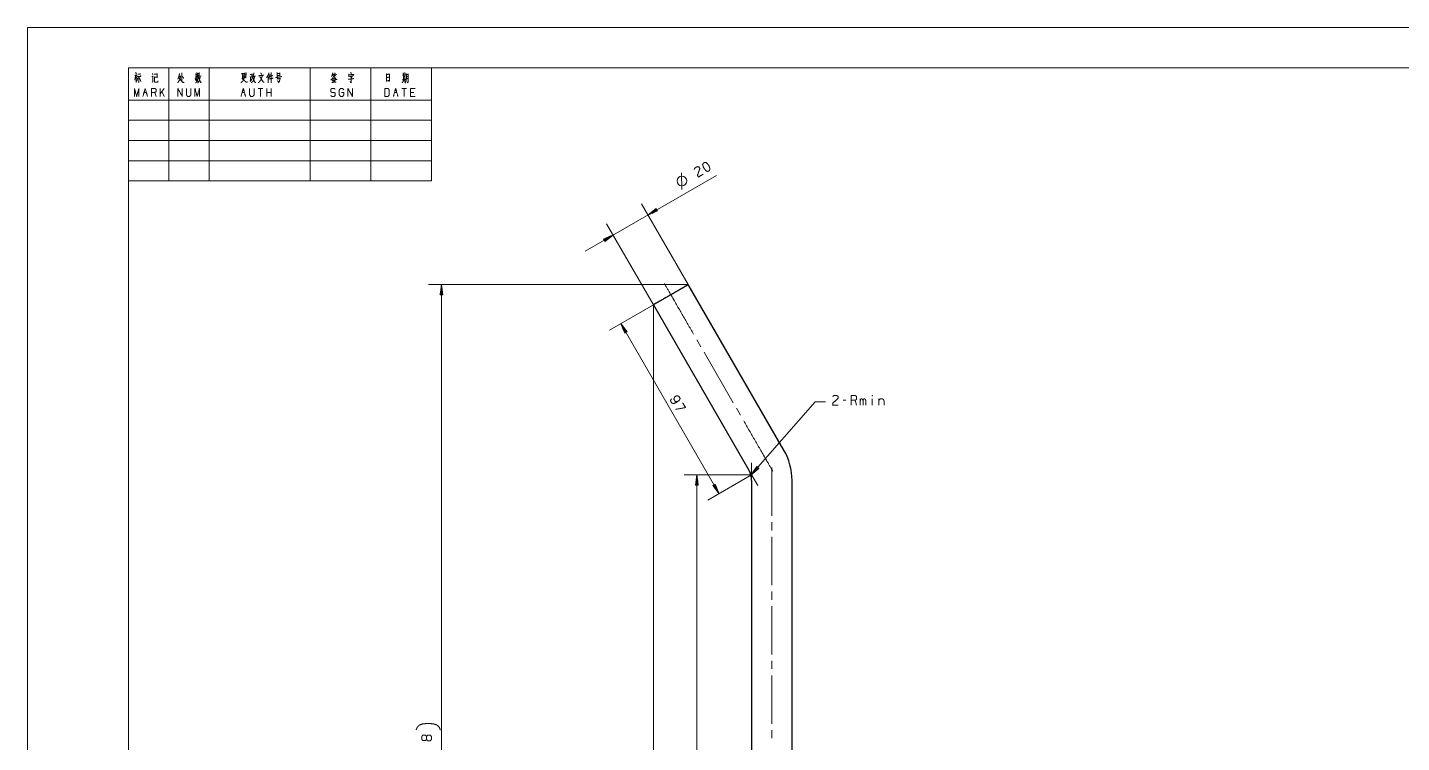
# Model space of a CAD drawing. Header units: millimetres. Extents: x 0 to 594, y 0 to 420.
# Drawn here: x 0 to 340.1, y 242.9 to 420 of the extents above; entities that cross this region are included whole.
import ezdxf

# ---------------------------------------------------------------- set-up
doc = ezdxf.new("R2010")
doc.units = ezdxf.units.MM
doc.layers.add('101', color=7, linetype='Continuous', true_color=0xffffff)

msp = doc.modelspace()

# ---------------------------------------------------------------- linework, layer by layer
at = {"layer": '101', "color": 133, "linetype": 'Continuous', "lineweight": 18}
for p, q in [((594, 420), (0, 420)), ((0, 420), (0, 0)), ((584, 410), (25, 410)), ((25, 410), (100, 410)), ((25, 410), (100, 410)), ((25, 410), (25, 382)), ((25, 410), (25, 10)), ((25, 410), (100, 410)), ((35, 410), (35, 382)), ((45, 410), (45, 382)), ((70, 410), (70, 382)), ((85, 410), (85, 382)), ((100, 410), (100, 382)), ((25, 402), (100, 402)), ((25, 397), (100, 397)), ((25, 392), (100, 392)), ((25, 387), (100, 387)), ((25, 382), (100, 382))]:
    msp.add_line(p, q, dxfattribs=at)
at = {"layer": '101', "color": 72, "linetype": 'Continuous', "lineweight": 18}
for p, q in [((26.56, 408.12), (27.17, 408.12)), ((30.93, 408.63), (31.06, 408.24)), ((41.53, 407.97), (42.32, 408.14)), ((75.44, 408.32), (75.87, 408.39)), ((75.54, 408.3), (75.65, 407.99)), ((76.01, 408.26), (76.54, 408.36)), ((76.17, 408.24), (76.3, 407.91)), ((92.76, 408.18), (93.62, 408.3)), ((26.76, 408.05), (26.54, 406.94)), ((26.88, 407.89), (27.1, 407.41)), ((27.3, 407.54), (27.07, 406.67)), ((27.76, 407.52), (28.07, 406.63)), ((30.85, 406.38), (31.12, 406.83)), ((31.33, 407.83), (31.42, 407.72)), ((33.79, 404.9), (32.82, 403.53)), ((32.82, 402.93), (32.82, 404.9)), ((42.44, 407.91), (42.98, 408.03)), ((53.37, 407.85), (53.89, 407.93)), ((55.11, 406.63), (55.56, 407.18)), ((58.21, 404.9), (57.1, 404.9)), ((57.65, 404.9), (57.65, 402.93)), ((59.22, 402.93), (59.22, 404.9)), ((60.33, 402.93), (60.33, 404.9)), ((76.03, 407.39), (75.56, 407.31)), ((93.8, 404.9), (92.68, 404.9)), ((93.04, 407.83), (93.3, 407.89)), ((93.05, 407.47), (93.28, 407.54)), ((93.24, 404.9), (93.24, 402.93)), ((93.8, 407.81), (94.05, 407.87)), ((28.86, 403.92), (29.41, 403.92)), ((31.81, 402.93), (31.53, 403.92)), ((33.79, 402.93), (33.23, 404.11)), ((53.13, 403.92), (53.69, 403.92)), ((60.33, 403.92), (59.22, 403.92)), ((90.84, 403.92), (91.4, 403.92)), ((95.64, 403.92), (94.81, 403.92)), ((161.97, 379.87), (161.87, 384.03)), ((202.57, 327.67), (201.9, 327.67)), ((205.18, 326.47), (204.84, 327.67)), ((206.11, 326.47), (206.11, 328.05)), ((209.06, 328.05), (209.06, 326.47)), ((210.67, 328.05), (210.67, 326.47))]:
    msp.add_line(p, q, dxfattribs=at)
at = {"layer": '101', "color": 22, "linetype": 'Continuous', "lineweight": 18}
for p, q in [((138.04, 364.61), (170.52, 383.36)), ((163.55, 356.3), (151.99, 376.33)), ((155.61, 375.14), (153.58, 373.58)), ((153.58, 373.58), (155.94, 374.56)), ((155.76, 374.87), (153.73, 373.7)), ((155.79, 374.83), (153.76, 373.65)), ((155.74, 374.92), (154.04, 373.93)), ((155.81, 374.78), (154.12, 373.8)), ((155.71, 374.96), (154.35, 374.17)), ((155.84, 374.74), (154.48, 373.95)), ((155.69, 375), (154.66, 374.41)), ((155.87, 374.7), (154.84, 374.1)), ((155.66, 375.05), (154.97, 374.65)), ((155.89, 374.65), (155.19, 374.25)), ((155.64, 375.09), (155.28, 374.88)), ((155.92, 374.61), (155.55, 374.4)), ((155.61, 375.14), (155.58, 375.12)), ((155.61, 375.14), (155.58, 375.12)), ((155.94, 374.56), (155.61, 375.14)), ((155.94, 374.56), (155.91, 374.55)), ((155.94, 374.56), (155.91, 374.55)), ((154.89, 351.3), (143.33, 371.33)), ((144.92, 368.58), (142.55, 367.6)), ((142.55, 367.6), (142.58, 367.61)), ((142.55, 367.6), (142.58, 367.61)), ((142.55, 367.6), (142.88, 367.02)), ((142.58, 367.55), (142.94, 367.76)), ((142.6, 367.51), (143.3, 367.91)), ((142.63, 367.46), (143.66, 368.06)), ((142.65, 367.42), (144.02, 368.21)), ((142.68, 367.38), (144.38, 368.36)), ((142.7, 367.33), (144.74, 368.5)), ((142.73, 367.29), (144.76, 368.46)), ((142.75, 367.24), (144.45, 368.22)), ((142.78, 367.2), (144.14, 367.99)), ((142.81, 367.16), (143.84, 367.75)), ((142.83, 367.11), (143.53, 367.51)), ((142.86, 367.07), (143.22, 367.28)), ((142.88, 367.02), (144.92, 368.58)), ((142.88, 367.02), (142.91, 367.04)), ((142.88, 367.02), (142.91, 367.04)), ((163.55, 356.3), (99.27, 356.3)), ((102.44, 356.3), (102.11, 353.76)), ((102.11, 353.76), (102.11, 353.79)), ((102.11, 353.76), (102.11, 353.79)), ((102.11, 353.76), (102.77, 353.76)), ((102.16, 353.76), (102.16, 354.18)), ((102.21, 353.76), (102.21, 354.56)), ((102.26, 353.76), (102.26, 354.95)), ((102.31, 353.76), (102.31, 355.34)), ((102.36, 353.76), (102.36, 355.72)), ((102.42, 353.76), (102.42, 356.11)), ((102.77, 353.76), (102.44, 356.3)), ((102.44, 356.3), (102.44, 127.5)), ((102.47, 353.76), (102.47, 356.11)), ((102.52, 353.76), (102.52, 355.72)), ((102.57, 353.76), (102.57, 355.34)), ((102.62, 353.76), (102.62, 354.95)), ((102.67, 353.76), (102.67, 354.56)), ((102.72, 353.76), (102.72, 354.18)), ((102.77, 353.76), (102.77, 353.79)), ((102.77, 353.76), (102.77, 353.79)), ((154.89, 351.3), (144.08, 345.06)), ((154.89, 351.3), (154.89, 98.3)), ((171.16, 304.5), (146.83, 346.65)), ((148.39, 344.61), (146.83, 346.65)), ((146.83, 346.65), (147.81, 344.28)), ((148.08, 344.43), (146.91, 346.47)), ((148.12, 344.46), (146.95, 346.49)), ((148.04, 344.41), (147.06, 346.11)), ((148.17, 344.48), (147.19, 346.18)), ((147.99, 344.38), (147.2, 345.75)), ((147.95, 344.36), (147.35, 345.39)), ((148.21, 344.51), (147.42, 345.87)), ((147.9, 344.33), (147.5, 345.03)), ((147.86, 344.31), (147.65, 344.67)), ((148.26, 344.53), (147.66, 345.57)), ((147.82, 344.28), (147.8, 344.31)), ((147.82, 344.28), (147.8, 344.31)), ((147.81, 344.28), (148.39, 344.61)), ((148.3, 344.56), (147.9, 345.26)), ((148.34, 344.59), (148.13, 344.95)), ((148.39, 344.61), (148.37, 344.64)), ((148.39, 344.61), (148.37, 344.64)), ((194.98, 327.29), (179.05, 309.11)), ((197.52, 327.29), (194.98, 327.29)), ((180.48, 311.24), (179.05, 309.11)), ((179.05, 309.11), (180.98, 310.8)), ((180.71, 311.04), (179.16, 309.28)), ((180.75, 311.01), (179.2, 309.24)), ((180.67, 311.07), (179.38, 309.6)), ((180.78, 310.97), (179.49, 309.5)), ((180.63, 311.11), (179.59, 309.92)), ((180.82, 310.94), (179.78, 309.76)), ((180.59, 311.14), (179.81, 310.25)), ((180.55, 311.17), (180.03, 310.57)), ((180.86, 310.91), (180.08, 310.01)), ((180.52, 311.21), (180.24, 310.89)), ((180.9, 310.87), (180.37, 310.27)), ((180.48, 311.24), (180.46, 311.22)), ((180.48, 311.24), (180.46, 311.22)), ((180.98, 310.8), (180.48, 311.24)), ((180.94, 310.84), (180.66, 310.53)), ((180.98, 310.81), (180.95, 310.78)), ((180.98, 310.81), (180.95, 310.78)), ((179.22, 309.16), (162.51, 309.16)), ((165.69, 309.16), (165.35, 306.62)), ((165.35, 306.62), (166.02, 306.62)), ((165.36, 306.62), (165.36, 306.65)), ((165.36, 306.62), (165.36, 306.65)), ((165.41, 306.62), (165.41, 307.04)), ((165.46, 306.62), (165.46, 307.42)), ((165.51, 306.62), (165.51, 307.81)), ((165.56, 306.62), (165.56, 308.19)), ((165.61, 306.62), (165.61, 308.58)), ((165.66, 306.62), (165.66, 308.97)), ((165.69, 309.16), (165.69, 150)), ((166.02, 306.62), (165.69, 309.16)), ((165.71, 306.62), (165.71, 308.97)), ((165.76, 306.62), (165.76, 308.58)), ((165.82, 306.62), (165.82, 308.19)), ((165.87, 306.62), (165.87, 307.81)), ((165.92, 306.62), (165.92, 307.42)), ((165.97, 306.62), (165.97, 307.04)), ((166.02, 306.62), (166.02, 306.65)), ((166.02, 306.62), (166.02, 306.65)), ((179.22, 309.16), (168.41, 302.92)), ((170.18, 306.87), (169.6, 306.54)), ((169.6, 306.54), (171.16, 304.5)), ((169.61, 306.54), (169.62, 306.51)), ((169.61, 306.54), (169.62, 306.51)), ((169.65, 306.56), (169.86, 306.2)), ((169.69, 306.59), (170.1, 305.89)), ((169.74, 306.62), (170.33, 305.59)), ((169.78, 306.64), (170.57, 305.28)), ((169.83, 306.67), (170.81, 304.97)), ((169.87, 306.69), (171.04, 304.66)), ((169.91, 306.72), (171.09, 304.68)), ((169.96, 306.74), (170.94, 305.04)), ((170, 306.77), (170.79, 305.4)), ((170.05, 306.79), (170.64, 305.76)), ((170.09, 306.82), (170.49, 306.12)), ((170.13, 306.84), (170.34, 306.48)), ((170.18, 306.87), (170.19, 306.84)), ((170.18, 306.87), (170.19, 306.84)), ((171.16, 304.5), (170.18, 306.87))]:
    msp.add_line(p, q, dxfattribs=at)
at = {"layer": '101', "color": 163, "linetype": 'Continuous', "lineweight": 25}
for p, q in [((187.21, 315.32), (163.55, 356.3)), ((154.89, 351.3), (178.55, 310.32)), ((179.22, 307.82), (179.22, 165)), ((189.22, 196.86), (189.22, 307.82))]:
    msp.add_line(p, q, dxfattribs=at)
at = {"layer": '101', "color": 151, "linetype": 'Continuous', "lineweight": 18}
for p, q in [((165.65, 342.67), (166.65, 340.94)), ((167.44, 339.56), (174.66, 327.06)), ((175.46, 325.68), (176.46, 323.95)), ((178.55, 310.32), (180.72, 306.56)), ((179.22, 307.82), (179.22, 312.16)), ((184.22, 297.44), (184.22, 295.43)), ((184.22, 293.84), (184.22, 281.88)), ((184.22, 280.29), (184.22, 278.28)), ((184.22, 276.69), (184.22, 264.73)), ((184.22, 263.14), (184.22, 261.13)), ((184.22, 259.54), (184.22, 247.57)), ((184.22, 245.99), (184.22, 243.98))]:
    msp.add_line(p, q, dxfattribs=at)
at = {"layer": '101', "color": 72, "linetype": 'Continuous', "lineweight": 18}
msp.add_circle((161.95, 381.98), 1.2, dxfattribs=at)
at = {"layer": '101', "color": 163, "linetype": 'Continuous', "lineweight": 25}
for radius in [15, 5]:
    msp.add_arc((174.22, 307.82), radius, 0, 30, dxfattribs=at)
at = {"layer": '101', "color": 72, "linetype": 'Continuous', "lineweight": 18}
for points, knots in [([(26.76, 408.82), (26.87, 408.7), (26.87, 406.36)], [0, 0, 0.064406, 1, 1]), ([(27.29, 408.45), (27.92, 408.45), (27.88, 408.57), (27.83, 408.49)], [0, 0, 0.736242, 0.890347, 1, 1]), ([(31.47, 408.45), (31.4, 408.39), (31.34, 408.45), (32.07, 408.45), (32.07, 408.63), (32.07, 407.54), (32.07, 407.72), (31.42, 407.72), (31.42, 406.58), (31.43, 406.5), (31.55, 406.46), (32.24, 406.46), (32.24, 406.77)], [0, 0, 0.017817, 0.03366, 0.169508, 0.204092, 0.407771, 0.442362, 0.564626, 0.775988, 0.791599, 0.814655, 0.942353, 1, 1]), ([(37.62, 408.59), (37.61, 408.47), (37.54, 408.05), (37.45, 407.76), (37.38, 407.56), (37.29, 407.35), (37.2, 407.18)], [0, 0, 0.084511, 0.368539, 0.57312, 0.721448, 0.873357, 1, 1]), ([(38.17, 408.8), (38.21, 408.7), (38.2, 408.59), (38.18, 406.87), (38.17, 406.98), (38.2, 407.21)], [0, 0, 0.049552, 0.095607, 0.852773, 0.898827, 1, 1]), ([(41.62, 408.55), (41.75, 408.32), (41.78, 408.18)], [0, 0, 0.640221, 1, 1]), ([(41.93, 408.82), (41.96, 408.68), (41.96, 407.54), (41.93, 407.68), (41.96, 407.81)], [0, 0, 0.094651, 0.82363, 0.91828, 1, 1]), ([(42.22, 408.68), (42.22, 408.57), (42.1, 408.1)], [0, 0, 0.174336, 1, 1]), ([(42.53, 408.86), (42.53, 408.74), (42.51, 408.51), (42.47, 408.22), (42.42, 407.91), (42.37, 407.66), (42.29, 407.43), (42.28, 407.37)], [0, 0, 0.081852, 0.232243, 0.425429, 0.632123, 0.800313, 0.957953, 1, 1]), ([(53.63, 408.59), (53.61, 407.93), (53.6, 407.6), (53.59, 407.41), (53.57, 407.31), (53.56, 407.18), (53.51, 407.06), (53.47, 406.96), (53.34, 406.77), (53.19, 406.61), (53.09, 406.54), (52.88, 406.42), (52.84, 406.4)], [0, 0, 0.263781, 0.39576, 0.470168, 0.511774, 0.561574, 0.614015, 0.658781, 0.749609, 0.837597, 0.885288, 0.980674, 1, 1]), ([(52.96, 408.57), (53.01, 408.53), (53.04, 408.55), (54.3, 408.7), (54.26, 408.72), (54.11, 408.68)], [0, 0, 0.045515, 0.068267, 0.872618, 0.903439, 1, 1]), ([(53.19, 408.34), (53.23, 408.16), (53.23, 407.41), (53.22, 407.45), (54.08, 407.6), (54, 407.6), (54.08, 408.39), (54.11, 408.32), (54.07, 408.28), (53.23, 408.18)], [0, 0, 0.051657, 0.252797, 0.264655, 0.500968, 0.524668, 0.738296, 0.756835, 0.773119, 1, 1]), ([(55.08, 408.32), (55.66, 408.43), (55.6, 408.49), (55.53, 407.76), (55.6, 407.76), (55.17, 407.68), (55.14, 407.87), (55.17, 407.64), (55.15, 406.71)], [0, 0, 0.181367, 0.207402, 0.429562, 0.451886, 0.588195, 0.645737, 0.715778, 1, 1]), ([(56.04, 408.8), (56.01, 408.55), (55.93, 408.22), (55.81, 407.87), (55.72, 407.64), (55.66, 407.47), (55.6, 407.33)], [0, 0, 0.162468, 0.38501, 0.62589, 0.784405, 0.898495, 1, 1]), ([(58.08, 408.07), (58.08, 407.95), (58, 407.66), (57.93, 407.43), (57.84, 407.18), (57.71, 406.98), (57.7, 406.94), (57.61, 406.83), (57.51, 406.69), (57.37, 406.56), (57.26, 406.44), (57.13, 406.34)], [0, 0, 0.060656, 0.206644, 0.323462, 0.452151, 0.571984, 0.593423, 0.659723, 0.746397, 0.834814, 0.918176, 1, 1]), ([(57.21, 408.03), (58.49, 408.18), (58.4, 408.2), (58.31, 408.16)], [0, 0, 0.872483, 0.933909, 1, 1]), ([(57.76, 408.78), (57.86, 408.59), (57.9, 408.47), (57.93, 408.34)], [0, 0, 0.450463, 0.729648, 1, 1]), ([(59.74, 408.74), (59.67, 408.47), (59.57, 408.22), (59.45, 407.99), (59.34, 407.81), (59.19, 407.6)], [0, 0, 0.218379, 0.42875, 0.629232, 0.801507, 1, 1]), ([(59.57, 408.16), (59.58, 406.92), (59.58, 406.32), (59.57, 406.44), (59.58, 406.67)], [0, 0, 0.565701, 0.839109, 0.896079, 1, 1]), ([(59.99, 408.47), (59.95, 408.14), (59.89, 407.85), (59.83, 407.64), (59.79, 407.52)], [0, 0, 0.342096, 0.644844, 0.865119, 1, 1]), ([(59.99, 407.89), (60.67, 408.07), (60.59, 408.07), (60.48, 408.01)], [0, 0, 0.772504, 0.853435, 1, 1]), ([(60.27, 408.82), (60.32, 408.74), (60.29, 408.78), (60.3, 406.29), (60.29, 406.48), (60.3, 406.79)], [0, 0, 0.029981, 0.046195, 0.84079, 0.900562, 1, 1]), ([(61.76, 408.82), (61.82, 408.57), (61.82, 407.85), (61.82, 408.03), (62.53, 408.14), (62.41, 408.14), (62.44, 408.65), (62.45, 408.74), (62.48, 408.68), (62.38, 408.65), (61.82, 408.57)], [0, 0, 0.076621, 0.294125, 0.350049, 0.563216, 0.598365, 0.753974, 0.779219, 0.799828, 0.831204, 1, 1]), ([(75.56, 408.74), (75.54, 408.59), (75.43, 408.28), (75.32, 408.03), (75.21, 407.83)], [0, 0, 0.148004, 0.485247, 0.758325, 1, 1]), ([(76.1, 408.74), (76.11, 408.63), (75.94, 408.05)], [0, 0, 0.147214, 1, 1]), ([(79.54, 408.49), (79.54, 408.26), (79.52, 408.1), (79.49, 407.97), (79.46, 407.87)], [0, 0, 0.361961, 0.626178, 0.82906, 1, 1]), ([(79.54, 408.24), (80.77, 408.39), (80.75, 408.43), (80.56, 408.01)], [0, 0, 0.712489, 0.737753, 1, 1]), ([(79.98, 408.84), (80.08, 408.72), (80.12, 408.61), (80.15, 408.45)], [0, 0, 0.364582, 0.619227, 1, 1]), ([(88.81, 408.55), (88.84, 408.34), (88.85, 407.89), (88.87, 407.41), (88.87, 407.02), (88.87, 406.58), (88.87, 406.73), (89.44, 406.85), (89.55, 406.71), (89.58, 406.89), (89.58, 407.14), (89.6, 407.62), (89.61, 408.12), (89.61, 408.53), (89.63, 408.47), (88.85, 408.32)], [0, 0, 0.037589, 0.11951, 0.205161, 0.275875, 0.354037, 0.380091, 0.485119, 0.518615, 0.552521, 0.597188, 0.682831, 0.772197, 0.846642, 0.85812, 1, 1]), ([(92.99, 408.74), (93.02, 408.61), (93.02, 407.06)], [0, 0, 0.075966, 1, 1]), ([(93.4, 408.86), (93.43, 408.74), (93.39, 407.12)], [0, 0, 0.07321, 1, 1]), ([(93.74, 408.57), (93.78, 408.34), (93.78, 407.89), (93.77, 407.39), (93.74, 407.08), (93.67, 406.75), (93.58, 406.54), (93.42, 406.23)], [0, 0, 0.096226, 0.28518, 0.49143, 0.620829, 0.761583, 0.854883, 1, 1]), ([(93.78, 408.32), (94.22, 408.43), (94.18, 408.49), (94.18, 407.81), (94.19, 406.87), (94.18, 406.52), (94.16, 406.32), (94.15, 406.25), (93.93, 406.52), (94.13, 406.34)], [0, 0, 0.13308, 0.155516, 0.357036, 0.631879, 0.735784, 0.797016, 0.815837, 0.918298, 1, 1]), ([(26.46, 402.93), (26.46, 404.9), (27.01, 402.93), (27.57, 404.9), (27.57, 402.93)], [0, 0, 0.245192, 0.5, 0.754808, 1, 1]), ([(27.11, 407.83), (28.07, 407.83), (28.01, 407.99), (27.93, 407.85)], [0, 0, 0.737845, 0.874091, 1, 1]), ([(27.55, 407.83), (27.55, 406.4), (27.39, 406.48)], [0, 0, 0.88751, 1, 1]), ([(30.7, 402.93), (30.7, 404.9), (31.53, 404.9), (31.81, 404.71), (31.81, 404.11), (31.53, 403.92), (30.7, 403.92)], [0, 0, 0.400953, 0.571036, 0.639282, 0.761671, 0.829917, 1, 1]), ([(30.74, 407.89), (30.99, 407.89), (30.99, 408.01), (30.99, 406.56)], [0, 0, 0.136549, 0.20471, 1, 1]), ([(37.2, 402.93), (37.2, 404.9), (38.31, 402.93), (38.31, 404.9)], [0, 0, 0.317574, 0.682426, 1, 1]), ([(37.48, 407.85), (37.95, 407.93), (37.9, 407.97), (37.87, 407.79), (37.81, 407.52), (37.76, 407.35), (37.67, 407.12), (37.6, 406.94), (37.48, 406.73), (37.39, 406.56), (37.21, 406.32)], [0, 0, 0.202443, 0.228126, 0.308395, 0.425619, 0.500391, 0.604278, 0.689473, 0.790704, 0.870498, 1, 1]), ([(37.48, 407.56), (38.41, 406.38), (38.75, 406.4), (38.74, 406.4), (38.43, 406.42), (38.27, 406.56)], [0, 0, 0.63218, 0.773701, 0.779843, 0.909107, 1, 1]), ([(38.3, 407.91), (38.33, 407.89), (38.59, 407.56), (38.66, 407.43)], [0, 0, 0.059406, 0.761029, 1, 1]), ([(39.32, 404.9), (39.32, 403.32), (39.59, 402.93), (40.14, 402.93), (40.43, 403.32), (40.43, 404.9)], [0, 0, 0.337148, 0.438599, 0.557781, 0.662852, 1, 1]), ([(41.94, 407.99), (41.81, 407.76), (41.68, 407.56), (41.55, 407.39), (41.41, 407.25)], [0, 0, 0.287235, 0.555132, 0.786183, 1, 1]), ([(41.44, 402.93), (41.44, 404.9), (42, 402.93), (42.56, 404.9), (42.56, 402.93)], [0, 0, 0.245192, 0.5, 0.754808, 1, 1]), ([(41.53, 407.06), (42.16, 407.21), (42.17, 407.39), (42.17, 407.31), (42.1, 407.06), (42, 406.79), (41.9, 406.58), (41.78, 406.46), (41.68, 406.34), (41.6, 406.27)], [0, 0, 0.304476, 0.392578, 0.431601, 0.553705, 0.689463, 0.798358, 0.878846, 0.954751, 1, 1]), ([(41.91, 407.41), (41.75, 406.83), (41.85, 406.79), (41.97, 406.75), (42.09, 406.69), (42.23, 406.61)], [0, 0, 0.529109, 0.626293, 0.735528, 0.852096, 1, 1]), ([(41.96, 407.95), (42.13, 407.83), (42.22, 407.72)], [0, 0, 0.613168, 1, 1]), ([(42.73, 407.91), (42.69, 407.56), (42.64, 407.31), (42.6, 407.1), (42.54, 406.92), (42.42, 406.67), (42.32, 406.48), (42.2, 406.32), (42.12, 406.23)], [0, 0, 0.194372, 0.33262, 0.448622, 0.555648, 0.706152, 0.822696, 0.933862, 1, 1]), ([(42.41, 407.64), (42.44, 407.6), (42.58, 407.02), (42.69, 406.75), (42.79, 406.46), (42.82, 406.4), (43.04, 406.42), (42.82, 406.44), (42.75, 406.56)], [0, 0, 0.026711, 0.341735, 0.493488, 0.655468, 0.691644, 0.807842, 0.92404, 1, 1]), ([(53.01, 407.35), (53.09, 407.35), (53.37, 407.12), (53.6, 406.92), (53.82, 406.73), (54.1, 406.46), (54.42, 406.5), (54.11, 406.46), (54.01, 406.54)], [0, 0, 0.033469, 0.197844, 0.340784, 0.472463, 0.64945, 0.79792, 0.939754, 1, 1]), ([(54.98, 404.9), (54.98, 403.32), (55.24, 402.93), (55.79, 402.93), (56.09, 403.32), (56.09, 404.9)], [0, 0, 0.337148, 0.438599, 0.557781, 0.662852, 1, 1]), ([(56.18, 407.87), (56.18, 407.74), (56.12, 407.41), (56.06, 407.23), (56, 407.06), (55.93, 406.92), (55.84, 406.77), (55.74, 406.63), (55.5, 406.42), (55.33, 406.34)], [0, 0, 0.067224, 0.249297, 0.354995, 0.450078, 0.537949, 0.629663, 0.725721, 0.894897, 1, 1]), ([(55.74, 407.56), (55.78, 407.54), (56.23, 406.42), (56.51, 406.4), (56.25, 406.46), (56.18, 406.58)], [0, 0, 0.024913, 0.64401, 0.787109, 0.926007, 1, 1]), ([(55.81, 407.83), (56.47, 407.95), (56.39, 407.97), (56.28, 407.93)], [0, 0, 0.769974, 0.857334, 1, 1]), ([(57.54, 407.81), (57.59, 407.76), (58.3, 406.5), (58.62, 406.44), (58.31, 406.52), (58.21, 406.65)], [0, 0, 0.03086, 0.652651, 0.793753, 0.930721, 1, 1]), ([(59.76, 407.25), (60.8, 407.45), (60.73, 407.47), (60.59, 407.41)], [0, 0, 0.826987, 0.886337, 1, 1]), ([(61.37, 407.62), (61.56, 407.62), (61.94, 407.66), (62.88, 407.81), (62.77, 407.83), (62.63, 407.79)], [0, 0, 0.107041, 0.322391, 0.855633, 0.914432, 1, 1]), ([(61.93, 407.66), (61.82, 407.16), (61.79, 407.25), (62.57, 407.37), (62.53, 407.45), (62.53, 407.37), (62.44, 407.02), (62.38, 406.79), (62.31, 406.61), (62.25, 406.46), (62.2, 406.36), (62.17, 406.34), (61.91, 406.81), (62.19, 406.38)], [0, 0, 0.136367, 0.159969, 0.37115, 0.396347, 0.418609, 0.516112, 0.579319, 0.633135, 0.675148, 0.705367, 0.715007, 0.861282, 1, 1]), ([(75.05, 403.12), (75.32, 402.93), (75.89, 402.93), (76.17, 403.14), (76.17, 403.72), (75.89, 403.92), (75.34, 403.92), (75.05, 404.11), (75.05, 404.71), (75.34, 404.9), (75.89, 404.9), (76.17, 404.71)], [0, 0, 0.068034, 0.184053, 0.254517, 0.372333, 0.442796, 0.555841, 0.62637, 0.748388, 0.818918, 0.931962, 1, 1]), ([(75.84, 408.05), (75.82, 407.95), (75.59, 407.58), (75.57, 407.54), (75.46, 407.35), (75.25, 407.12), (75.05, 406.92)], [0, 0, 0.074324, 0.3873, 0.418544, 0.575019, 0.792866, 1, 1]), ([(75.31, 406.38), (76.42, 406.48), (76.35, 406.48), (76.19, 406.46)], [0, 0, 0.825892, 0.879993, 1, 1]), ([(75.5, 407.02), (75.57, 406.75), (75.57, 406.63), (75.56, 406.79)], [0, 0, 0.489861, 0.707985, 1, 1]), ([(75.78, 407.18), (75.84, 406.87), (75.81, 406.71), (75.81, 406.94)], [0, 0, 0.443846, 0.68011, 1, 1]), ([(75.81, 407.91), (76.39, 407.12), (76.63, 407.12), (76.39, 407.14), (76.28, 407.29)], [0, 0, 0.599326, 0.74245, 0.886132, 1, 1]), ([(76.14, 407.16), (76.14, 407.02), (75.97, 406.44)], [0, 0, 0.193066, 1, 1]), ([(77.74, 403.92), (78.29, 403.92), (78.29, 403.32), (78.02, 402.93), (77.45, 402.93), (77.17, 403.32), (77.17, 404.5), (77.46, 404.9), (78, 404.9), (78.28, 404.5)], [0, 0, 0.103295, 0.21479, 0.304259, 0.410272, 0.49974, 0.718891, 0.809955, 0.910532, 1, 1]), ([(79.3, 402.93), (79.3, 404.9), (80.42, 402.93), (80.42, 404.9)], [0, 0, 0.317574, 0.682426, 1, 1]), ([(79.39, 407.16), (80.77, 407.35), (80.68, 407.37), (80.47, 407.31)], [0, 0, 0.820207, 0.87351, 1, 1]), ([(79.68, 407.83), (80.45, 407.93), (80.4, 407.99), (80.11, 407.47)], [0, 0, 0.533862, 0.586724, 1, 1]), ([(80.06, 407.62), (80.09, 407.52), (80.12, 407.39), (80.14, 407.18), (80.14, 406.75), (80.12, 406.61), (80.09, 406.4), (80.05, 406.27), (79.83, 406.63), (80.06, 406.32)], [0, 0, 0.049614, 0.1085, 0.204239, 0.404797, 0.47199, 0.568442, 0.629214, 0.820569, 1, 1]), ([(88.44, 402.93), (89.26, 402.93), (89.55, 403.32), (89.55, 404.5), (89.26, 404.9), (88.44, 404.9), (88.44, 402.93)], [0, 0, 0.142135, 0.227163, 0.431787, 0.516815, 0.65895, 1, 1]), ([(88.87, 407.58), (89.44, 407.7), (89.38, 407.72), (89.25, 407.64)], [0, 0, 0.728515, 0.80596, 1, 1]), ([(90.56, 402.93), (91.12, 404.9), (91.68, 402.93)], [0, 0, 0.5, 1, 1]), ([(92.71, 407), (93.62, 407.16), (93.58, 407.18), (93.52, 407.12)], [0, 0, 0.873261, 0.919205, 1, 1]), ([(93.05, 406.87), (93.04, 406.77), (92.92, 406.56), (92.82, 406.42), (92.71, 406.32)], [0, 0, 0.157105, 0.514468, 0.781135, 1, 1]), ([(93.28, 406.94), (93.45, 406.69), (93.45, 406.58), (93.39, 406.77)], [0, 0, 0.497711, 0.671692, 1, 1]), ([(93.77, 407.27), (93.8, 407.27), (94.03, 407.33)], [0, 0, 0.107795, 1, 1]), ([(95.92, 402.93), (94.81, 402.93), (94.81, 404.9), (95.92, 404.9)], [0, 0, 0.265389, 0.734611, 1, 1]), ([(164.99, 384.83), (165.15, 385.18), (165.75, 385.53), (166.15, 385.5), (166.39, 385.09), (165.81, 383.37), (166.06, 382.96), (167.22, 383.64)], [0, 0, 0.069691, 0.192974, 0.26527, 0.350227, 0.674738, 0.759752, 1, 1]), ([(168.75, 384.52), (168.92, 384.9), (168.72, 385.6), (168.48, 386.01), (167.97, 386.55), (167.56, 386.58), (167.27, 386.41), (167.09, 386.04), (167.3, 385.33), (167.56, 384.93), (168.04, 384.4), (168.46, 384.35), (168.75, 384.52)], [0, 0, 0.067528, 0.183976, 0.260586, 0.380945, 0.446143, 0.500309, 0.565507, 0.685865, 0.762531, 0.878313, 0.945839, 1, 1]), ([(159.38, 328.04), (159.13, 327.53), (159.48, 326.93), (160.06, 326.88), (161.29, 327.59), (161.53, 328.12), (161.19, 328.71), (160.62, 328.75), (160.2, 328.53), (159.95, 328), (160.3, 327.4), (160.88, 327.35)], [0, 0, 0.076856, 0.169523, 0.247727, 0.439294, 0.517498, 0.610166, 0.687022, 0.750924, 0.829125, 0.921796, 1, 1]), ([(160.36, 325.4), (162.84, 325.86), (162.17, 327.02)], [0, 0, 0.652469, 1, 1]), ([(199.28, 328.62), (199.6, 328.85), (200.29, 328.85), (200.63, 328.62), (200.63, 328.15), (199.27, 326.95), (199.28, 326.47), (200.63, 326.47)], [0, 0, 0.069691, 0.192975, 0.265273, 0.350228, 0.674739, 0.759753, 1, 1]), ([(203.84, 326.47), (203.84, 328.85), (204.84, 328.85), (205.18, 328.62), (205.18, 327.9), (204.84, 327.67), (203.84, 327.67)], [0, 0, 0.400952, 0.571037, 0.639278, 0.761674, 0.829915, 1, 1]), ([(206.11, 327.57), (206.17, 327.85), (206.34, 328.02), (206.54, 328.02), (206.71, 327.85), (206.78, 327.57), (206.78, 326.47)], [0, 0, 0.118881, 0.224452, 0.30698, 0.412558, 0.533082, 1, 1]), ([(206.78, 327.57), (206.84, 327.85), (207.01, 328.02), (207.23, 328.02), (207.39, 327.85), (207.46, 327.57), (207.46, 326.47)], [0, 0, 0.118607, 0.223935, 0.313757, 0.413912, 0.534158, 1, 1]), ([(209.06, 328.7), (209.1, 328.8), (209.06, 328.87), (209.03, 328.8), (209.06, 328.7)], [0, 0, 0.28063, 0.499979, 0.719352, 1, 1]), ([(210.67, 327.45), (210.77, 327.75), (210.97, 327.97), (211.21, 328.05), (211.44, 328.05), (211.69, 327.97), (211.89, 327.75), (211.99, 327.45), (211.99, 326.47)], [0, 0, 0.107748, 0.208448, 0.296006, 0.373816, 0.461375, 0.562074, 0.669825, 1, 1]), ([(102.18, 246.02), (101.93, 246.65), (101.3, 247.27), (100.49, 247.52), (99.74, 247.59), (99.18, 247.65), (98.62, 247.59), (97.87, 247.52), (97.05, 247.27), (96.43, 246.65), (96.18, 246.02)], [0, 0, 0.09034, 0.20896, 0.323045, 0.424046, 0.5, 0.575954, 0.676955, 0.79104, 0.90966, 1, 1]), ([(98.76, 243.69), (98.53, 243.37), (97.81, 243.37), (97.58, 243.69), (97.58, 244.38), (97.81, 244.72), (98.53, 244.72), (98.76, 244.38), (98.76, 243.69), (99.01, 243.36), (99.71, 243.36), (99.96, 243.69), (99.96, 244.38), (99.73, 244.72), (99.01, 244.72), (98.76, 244.38)], [0, 0, 0.047574, 0.136086, 0.18366, 0.267817, 0.317166, 0.405678, 0.455028, 0.539184, 0.590297, 0.675758, 0.726871, 0.811027, 0.860377, 0.948888, 1, 1])]:
    msp.add_open_spline(points, degree=1, knots=knots, dxfattribs=at)
for points in [[(28.58, 402.93), (29.13, 404.9), (29.69, 402.93)], [(52.85, 402.93), (53.41, 404.9), (53.97, 402.93)]]:
    msp.add_open_spline(points, degree=1, dxfattribs=at)
at = {"layer": '101', "color": 163, "linetype": 'Continuous', "lineweight": 25}
msp.add_open_spline([(163.55, 356.3), (163.18, 356.08), (162.12, 355.47), (161.39, 355.05), (159.68, 354.06), (157.88, 353.03), (156.33, 352.13), (155.27, 351.52), (154.89, 351.3)], degree=1, knots=[0, 0, 0.04323, 0.165436, 0.250002, 0.447737, 0.65451, 0.834566, 0.956773, 1, 1], dxfattribs=at)
at = {"layer": '101', "color": 151, "linetype": 'Continuous', "lineweight": 18}
for points, knots in [([(157.64, 356.55), (159.22, 353.8), (164.85, 344.05)], [0, 0, 0.21994, 1, 1]), ([(177.25, 322.57), (182.88, 312.82), (184.47, 310.07)], [0, 0, 0.78006, 1, 1]), ([(184.22, 310.99), (184.22, 309.41), (184.22, 299.03)], [0, 0, 0.132638, 1, 1])]:
    msp.add_open_spline(points, degree=1, knots=knots, dxfattribs=at)

doc.saveas('drawing.dxf')
